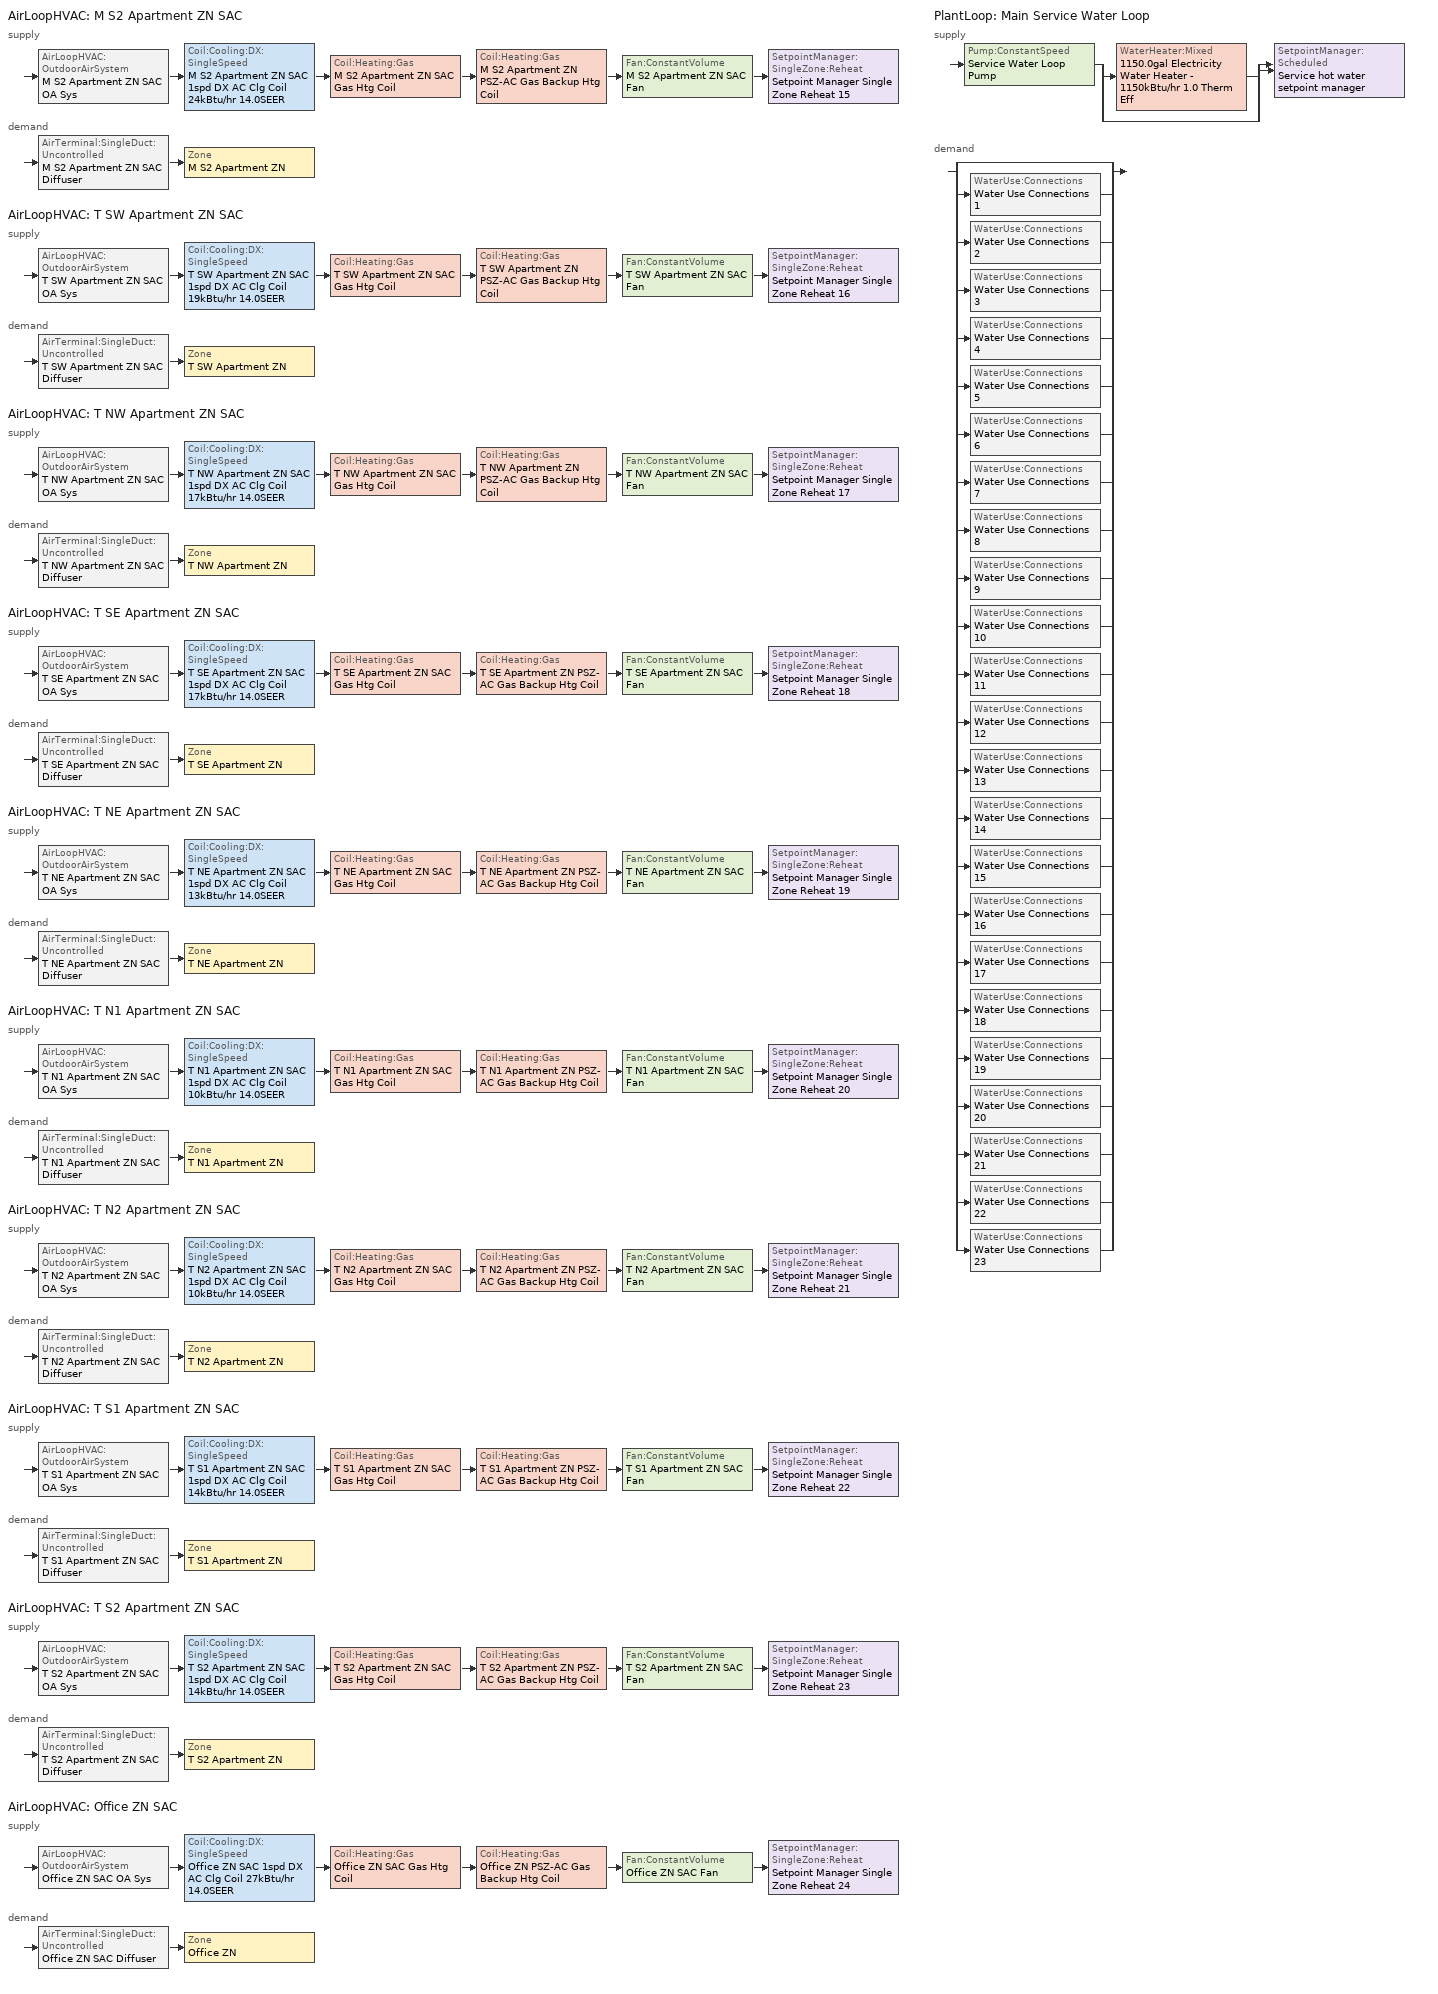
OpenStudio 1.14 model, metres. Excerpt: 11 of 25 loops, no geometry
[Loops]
AirLoopHVAC 'M S2 Apartment ZN SAC'
 supply: AirLoopHVAC:OutdoorAirSystem 'M S2 Apartment ZN SAC OA Sys' > Coil:Cooling:DX:SingleSpeed 'M S2 Apartment ZN SAC 1spd DX AC Clg Coil 24kBtu/hr 14.0SEER' > Coil:Heating:Gas 'M S2 Apartment ZN SAC Gas Htg Coil' > Coil:Heating:Gas 'M S2 Apartment ZN PSZ-AC Gas Backup Htg Coil' > Fan:ConstantVolume 'M S2 Apartment ZN SAC Fan' > SetpointManager:SingleZone:Reheat 'Setpoint Manager Single Zone Reheat 15'
 demand: AirTerminal:SingleDuct:Uncontrolled 'M S2 Apartment ZN SAC Diffuser' > Zone 'M S2 Apartment ZN'
AirLoopHVAC 'T SW Apartment ZN SAC'
 supply: AirLoopHVAC:OutdoorAirSystem 'T SW Apartment ZN SAC OA Sys' > Coil:Cooling:DX:SingleSpeed 'T SW Apartment ZN SAC 1spd DX AC Clg Coil 19kBtu/hr 14.0SEER' > Coil:Heating:Gas 'T SW Apartment ZN SAC Gas Htg Coil' > Coil:Heating:Gas 'T SW Apartment ZN PSZ-AC Gas Backup Htg Coil' > Fan:ConstantVolume 'T SW Apartment ZN SAC Fan' > SetpointManager:SingleZone:Reheat 'Setpoint Manager Single Zone Reheat 16'
 demand: AirTerminal:SingleDuct:Uncontrolled 'T SW Apartment ZN SAC Diffuser' > Zone 'T SW Apartment ZN'
AirLoopHVAC 'T NW Apartment ZN SAC'
 supply: AirLoopHVAC:OutdoorAirSystem 'T NW Apartment ZN SAC OA Sys' > Coil:Cooling:DX:SingleSpeed 'T NW Apartment ZN SAC 1spd DX AC Clg Coil 17kBtu/hr 14.0SEER' > Coil:Heating:Gas 'T NW Apartment ZN SAC Gas Htg Coil' > Coil:Heating:Gas 'T NW Apartment ZN PSZ-AC Gas Backup Htg Coil' > Fan:ConstantVolume 'T NW Apartment ZN SAC Fan' > SetpointManager:SingleZone:Reheat 'Setpoint Manager Single Zone Reheat 17'
 demand: AirTerminal:SingleDuct:Uncontrolled 'T NW Apartment ZN SAC Diffuser' > Zone 'T NW Apartment ZN'
AirLoopHVAC 'T SE Apartment ZN SAC'
 supply: AirLoopHVAC:OutdoorAirSystem 'T SE Apartment ZN SAC OA Sys' > Coil:Cooling:DX:SingleSpeed 'T SE Apartment ZN SAC 1spd DX AC Clg Coil 17kBtu/hr 14.0SEER' > Coil:Heating:Gas 'T SE Apartment ZN SAC Gas Htg Coil' > Coil:Heating:Gas 'T SE Apartment ZN PSZ-AC Gas Backup Htg Coil' > Fan:ConstantVolume 'T SE Apartment ZN SAC Fan' > SetpointManager:SingleZone:Reheat 'Setpoint Manager Single Zone Reheat 18'
 demand: AirTerminal:SingleDuct:Uncontrolled 'T SE Apartment ZN SAC Diffuser' > Zone 'T SE Apartment ZN'
AirLoopHVAC 'T NE Apartment ZN SAC'
 supply: AirLoopHVAC:OutdoorAirSystem 'T NE Apartment ZN SAC OA Sys' > Coil:Cooling:DX:SingleSpeed 'T NE Apartment ZN SAC 1spd DX AC Clg Coil 13kBtu/hr 14.0SEER' > Coil:Heating:Gas 'T NE Apartment ZN SAC Gas Htg Coil' > Coil:Heating:Gas 'T NE Apartment ZN PSZ-AC Gas Backup Htg Coil' > Fan:ConstantVolume 'T NE Apartment ZN SAC Fan' > SetpointManager:SingleZone:Reheat 'Setpoint Manager Single Zone Reheat 19'
 demand: AirTerminal:SingleDuct:Uncontrolled 'T NE Apartment ZN SAC Diffuser' > Zone 'T NE Apartment ZN'
AirLoopHVAC 'T N1 Apartment ZN SAC'
 supply: AirLoopHVAC:OutdoorAirSystem 'T N1 Apartment ZN SAC OA Sys' > Coil:Cooling:DX:SingleSpeed 'T N1 Apartment ZN SAC 1spd DX AC Clg Coil 10kBtu/hr 14.0SEER' > Coil:Heating:Gas 'T N1 Apartment ZN SAC Gas Htg Coil' > Coil:Heating:Gas 'T N1 Apartment ZN PSZ-AC Gas Backup Htg Coil' > Fan:ConstantVolume 'T N1 Apartment ZN SAC Fan' > SetpointManager:SingleZone:Reheat 'Setpoint Manager Single Zone Reheat 20'
 demand: AirTerminal:SingleDuct:Uncontrolled 'T N1 Apartment ZN SAC Diffuser' > Zone 'T N1 Apartment ZN'
AirLoopHVAC 'T N2 Apartment ZN SAC'
 supply: AirLoopHVAC:OutdoorAirSystem 'T N2 Apartment ZN SAC OA Sys' > Coil:Cooling:DX:SingleSpeed 'T N2 Apartment ZN SAC 1spd DX AC Clg Coil 10kBtu/hr 14.0SEER' > Coil:Heating:Gas 'T N2 Apartment ZN SAC Gas Htg Coil' > Coil:Heating:Gas 'T N2 Apartment ZN PSZ-AC Gas Backup Htg Coil' > Fan:ConstantVolume 'T N2 Apartment ZN SAC Fan' > SetpointManager:SingleZone:Reheat 'Setpoint Manager Single Zone Reheat 21'
 demand: AirTerminal:SingleDuct:Uncontrolled 'T N2 Apartment ZN SAC Diffuser' > Zone 'T N2 Apartment ZN'
AirLoopHVAC 'T S1 Apartment ZN SAC'
 supply: AirLoopHVAC:OutdoorAirSystem 'T S1 Apartment ZN SAC OA Sys' > Coil:Cooling:DX:SingleSpeed 'T S1 Apartment ZN SAC 1spd DX AC Clg Coil 14kBtu/hr 14.0SEER' > Coil:Heating:Gas 'T S1 Apartment ZN SAC Gas Htg Coil' > Coil:Heating:Gas 'T S1 Apartment ZN PSZ-AC Gas Backup Htg Coil' > Fan:ConstantVolume 'T S1 Apartment ZN SAC Fan' > SetpointManager:SingleZone:Reheat 'Setpoint Manager Single Zone Reheat 22'
 demand: AirTerminal:SingleDuct:Uncontrolled 'T S1 Apartment ZN SAC Diffuser' > Zone 'T S1 Apartment ZN'
AirLoopHVAC 'T S2 Apartment ZN SAC'
 supply: AirLoopHVAC:OutdoorAirSystem 'T S2 Apartment ZN SAC OA Sys' > Coil:Cooling:DX:SingleSpeed 'T S2 Apartment ZN SAC 1spd DX AC Clg Coil 14kBtu/hr 14.0SEER' > Coil:Heating:Gas 'T S2 Apartment ZN SAC Gas Htg Coil' > Coil:Heating:Gas 'T S2 Apartment ZN PSZ-AC Gas Backup Htg Coil' > Fan:ConstantVolume 'T S2 Apartment ZN SAC Fan' > SetpointManager:SingleZone:Reheat 'Setpoint Manager Single Zone Reheat 23'
 demand: AirTerminal:SingleDuct:Uncontrolled 'T S2 Apartment ZN SAC Diffuser' > Zone 'T S2 Apartment ZN'
AirLoopHVAC 'Office ZN SAC'
 supply: AirLoopHVAC:OutdoorAirSystem 'Office ZN SAC OA Sys' > Coil:Cooling:DX:SingleSpeed 'Office ZN SAC 1spd DX AC Clg Coil 27kBtu/hr 14.0SEER' > Coil:Heating:Gas 'Office ZN SAC Gas Htg Coil' > Coil:Heating:Gas 'Office ZN PSZ-AC Gas Backup Htg Coil' > Fan:ConstantVolume 'Office ZN SAC Fan' > SetpointManager:SingleZone:Reheat 'Setpoint Manager Single Zone Reheat 24'
 demand: AirTerminal:SingleDuct:Uncontrolled 'Office ZN SAC Diffuser' > Zone 'Office ZN'
PlantLoop 'Main Service Water Loop'
 supply: Pump:ConstantSpeed 'Service Water Loop Pump' > split
  | WaterHeater:Mixed '1150.0gal Electricity Water Heater - 1150kBtu/hr 1.0 Therm Eff'
  | bypass
  join > SetpointManager:Scheduled 'Service hot water setpoint manager'
 demand: split
  | bypass
  | WaterUse:Connections 'Water Use Connections 1'
  | WaterUse:Connections 'Water Use Connections 2'
  | WaterUse:Connections 'Water Use Connections 3'
  | WaterUse:Connections 'Water Use Connections 4'
  | WaterUse:Connections 'Water Use Connections 5'
  | WaterUse:Connections 'Water Use Connections 6'
  | WaterUse:Connections 'Water Use Connections 7'
  | WaterUse:Connections 'Water Use Connections 8'
  | WaterUse:Connections 'Water Use Connections 9'
  | WaterUse:Connections 'Water Use Connections 10'
  | WaterUse:Connections 'Water Use Connections 11'
  | WaterUse:Connections 'Water Use Connections 12'
  | WaterUse:Connections 'Water Use Connections 13'
  | WaterUse:Connections 'Water Use Connections 14'
  | WaterUse:Connections 'Water Use Connections 15'
  | WaterUse:Connections 'Water Use Connections 16'
  | WaterUse:Connections 'Water Use Connections 17'
  | WaterUse:Connections 'Water Use Connections 18'
  | WaterUse:Connections 'Water Use Connections 19'
  | WaterUse:Connections 'Water Use Connections 20'
  | WaterUse:Connections 'Water Use Connections 21'
  | WaterUse:Connections 'Water Use Connections 22'
  | WaterUse:Connections 'Water Use Connections 23'
[Sizing:Zone] Zone Cooling Design Supply Air Temperature Input Method=SupplyAirTemperature; Zone Cooling Design Supply Air Temperature {C}=14; Zone Cooling Design Supply Air Temperature Difference {deltaC}=11.11; Zone Heating Design Supply Air Temperature Input Method=SupplyAirTemperature; Zone Heating Design Supply Air Temperature {C}=50; Zone Heating Design Supply Air Temperature Difference {deltaC}=11.11; Zone Cooling Design Supply Air Humidity Ratio {kg-H2O/kg-air}=0.008; Zone Heating Design Supply Air Humidity Ratio {kg-H2O/kg-air}=0.008; Cooling Design Air Flow Method=DesignDay; Heating Design Air Flow Method=DesignDay; Account for Dedicated Outdoor Air System=No; Dedicated Outdoor Air System Control Strategy=NeutralSupplyAir; Dedicated Outdoor Air Low Setpoint Temperature for Design {C}=autosize; Dedicated Outdoor Air High Setpoint Temperature for Design {C}=autosize
T NW Apartment ZN; T N1 Apartment ZN; T S1 Apartment ZN; T SW Apartment ZN; M S2 Apartment ZN; Office ZN; T N2 Apartment ZN; T SE Apartment ZN; T S2 Apartment ZN; T NE Apartment ZN
[Zone equipment]
T NW Apartment ZN: T NW Apartment ZN SAC Diffuser
T N1 Apartment ZN: T N1 Apartment ZN SAC Diffuser
T S1 Apartment ZN: T S1 Apartment ZN SAC Diffuser
T SW Apartment ZN: T SW Apartment ZN SAC Diffuser
M S2 Apartment ZN: M S2 Apartment ZN SAC Diffuser
Office ZN: Office ZN SAC Diffuser
T N2 Apartment ZN: T N2 Apartment ZN SAC Diffuser
T SE Apartment ZN: T SE Apartment ZN SAC Diffuser
T S2 Apartment ZN: T S2 Apartment ZN SAC Diffuser
T NE Apartment ZN: T NE Apartment ZN SAC Diffuser
[AirLoopHVAC] Availability Schedule=Always On Discrete; Design Supply Air Flow Rate {m3/s}=AutoSize
M S2 Apartment ZN SAC; T SW Apartment ZN SAC; T NW Apartment ZN SAC; T SE Apartment ZN SAC; T NE Apartment ZN SAC; T N1 Apartment ZN SAC; T N2 Apartment ZN SAC; T S1 Apartment ZN SAC; T S2 Apartment ZN SAC; Office ZN SAC
[Sizing:System] Type of Load to Size On=Sensible; Design Outdoor Air Flow Rate {m3/s}=Autosize; Minimum System Air Flow Ratio=1; Preheat Design Temperature {C}=7; Preheat Design Humidity Ratio {kg-H2O/kg-Air}=0.008; Precool Design Temperature {C}=11; Precool Design Humidity Ratio {kg-H2O/kg-Air}=0.008; Central Cooling Design Supply Air Temperature {C}=12; Central Heating Design Supply Air Temperature {C}=50; Sizing Option=NonCoincident; 100% Outdoor Air in Cooling=No; 100% Outdoor Air in Heating=No; Central Cooling Design Supply Air Humidity Ratio {kg-H2O/kg-Air}=0.008; Central Heating Design Supply Air Humidity Ratio {kg-H2O/kg-Air}=0.008; Cooling Design Air Flow Method=DesignDay; Cooling Design Air Flow Rate {m3/s}=0; Heating Design Air Flow Method=DesignDay; Heating Design Air Flow Rate {m3/s}=0; System Outdoor Air Method=ZoneSum; Zone Maximum Outdoor Air Fraction=1; Cooling Supply Air Flow Rate Per Floor Area {m3/s-m2}=0.00996765; Cooling Fraction of Autosized Cooling Supply Air Flow Rate=1; Cooling Supply Air Flow Rate Per Unit Cooling Capacity {m3/s-W}=3.94755e-05; Heating Supply Air Flow Rate Per Floor Area {m3/s-m2}=0.00996765; Heating Fraction of Autosized Heating Supply Air Flow Rate=1; Heating Fraction of Autosized Cooling Supply Air Flow Rate=1; Heating Supply Air Flow Rate Per Unit Heating Capacity {m3/s-W}=3.15882e-05; Cooling Design Capacity Method=CoolingDesignCapacity; Cooling Design Capacity {W}=autosize; Cooling Design Capacity Per Floor Area {W/m2}=234.7; Fraction of Autosized Cooling Design Capacity=1; Heating Design Capacity Method=HeatingDesignCapacity; Heating Design Capacity {W}=autosize; Heating Design Capacity Per Floor Area {W/m2}=157; Fraction of Autosized Heating Design Capacity=1; Central Cooling Capacity Control Method=OnOff
M S2 Apartment ZN SAC; T SW Apartment ZN SAC; T NW Apartment ZN SAC; T SE Apartment ZN SAC; T NE Apartment ZN SAC; T N1 Apartment ZN SAC; T N2 Apartment ZN SAC; T S1 Apartment ZN SAC; T S2 Apartment ZN SAC; Office ZN SAC
[SetpointManager:SingleZone:Reheat] Minimum Supply Air Temperature {C}=13; Maximum Supply Air Temperature {C}=45
Name | Control Zone
Setpoint Manager Single Zone Reheat 15 | M S2 Apartment ZN
Setpoint Manager Single Zone Reheat 16 | T SW Apartment ZN
Setpoint Manager Single Zone Reheat 17 | T NW Apartment ZN
Setpoint Manager Single Zone Reheat 18 | T SE Apartment ZN
Setpoint Manager Single Zone Reheat 19 | T NE Apartment ZN
Setpoint Manager Single Zone Reheat 20 | T N1 Apartment ZN
Setpoint Manager Single Zone Reheat 21 | T N2 Apartment ZN
Setpoint Manager Single Zone Reheat 22 | T S1 Apartment ZN
Setpoint Manager Single Zone Reheat 23 | T S2 Apartment ZN
Setpoint Manager Single Zone Reheat 24 | Office ZN
[Fan:ConstantVolume] Availability Schedule=Always On Discrete; Fan Efficiency=0.55575; Pressure Rise {Pa}=622.722; Maximum Flow Rate {m3/s}=AutoSize; Motor Efficiency=0.855
M S2 Apartment ZN SAC Fan; T SW Apartment ZN SAC Fan; T NW Apartment ZN SAC Fan; T SE Apartment ZN SAC Fan; T NE Apartment ZN SAC Fan; T N1 Apartment ZN SAC Fan; T N2 Apartment ZN SAC Fan; T S1 Apartment ZN SAC Fan; T S2 Apartment ZN SAC Fan; Office ZN SAC Fan
[Coil:Heating:Gas] Availability Schedule=Always On Discrete; Gas Burner Efficiency=0.8; Nominal Capacity {W}=AutoSize; Parasitic Electric Load {W}=0; Parasitic Gas Load {W}=0
Name | Part Load Fraction Correlation Curve
M S2 Apartment ZN SAC Gas Htg Coil | Curve Cubic 15
M S2 Apartment ZN PSZ-AC Gas Backup Htg Coil; T SW Apartment ZN PSZ-AC Gas Backup Htg Coil; T NW Apartment ZN PSZ-AC Gas Backup Htg Coil; T SE Apartment ZN PSZ-AC Gas Backup Htg Coil; T NE Apartment ZN PSZ-AC Gas Backup Htg Coil; T N1 Apartment ZN PSZ-AC Gas Backup Htg Coil; T N2 Apartment ZN PSZ-AC Gas Backup Htg Coil; T S1 Apartment ZN PSZ-AC Gas Backup Htg Coil; T S2 Apartment ZN PSZ-AC Gas Backup Htg Coil; Office ZN PSZ-AC Gas Backup Htg Coil
T SW Apartment ZN SAC Gas Htg Coil | Curve Cubic 16
T NW Apartment ZN SAC Gas Htg Coil | Curve Cubic 17
T SE Apartment ZN SAC Gas Htg Coil | Curve Cubic 18
T NE Apartment ZN SAC Gas Htg Coil | Curve Cubic 19
T N1 Apartment ZN SAC Gas Htg Coil | Curve Cubic 20
T N2 Apartment ZN SAC Gas Htg Coil | Curve Cubic 21
T S1 Apartment ZN SAC Gas Htg Coil | Curve Cubic 22
T S2 Apartment ZN SAC Gas Htg Coil | Curve Cubic 23
Office ZN SAC Gas Htg Coil | Curve Cubic 24
[Coil:Cooling:DX:SingleSpeed] Availability Schedule=Always On Discrete; Rated Total Cooling Capacity {W}=autosize; Rated Sensible Heat Ratio=autosize; Rated COP {W/W}=4.11713; Rated Air Flow Rate {m3/s}=autosize; Rated Evaporator Fan Power Per Volume Flow Rate {W/(m3/s)}=773.3; Condenser Type=AirCooled; Evaporative Condenser Effectiveness=0; Evaporative Condenser Air Flow Rate {m3/s}=Autosize; Evaporative Condenser Pump Rated Power Consumption {W}=Autosize; Crankcase Heater Capacity {W}=0; Maximum Outdoor Dry-Bulb Temperature for Crankcase Heater Operation {C}=0; Basin Heater Capacity {W/K}=0; Basin Heater Setpoint Temperature {C}=10
Name | Total Cooling Capacity Function of Temperature Curve | Total Cooling Capacity Function of Flow Fraction Curve | Energy Input Ratio Function of Temperature Curve | Energy Input Ratio Function of Flow Fraction Curve | Part Load Fraction Correlation Curve
M S2 Apartment ZN SAC 1spd DX AC Clg Coil 24kBtu/hr 14.0SEER | PSZ-AC_Unitary_PackagecoolCapFT 12 | PSZ-AC_Unitary_PackagecoolFFF 12 | PSZ-AC DX Unitary Package EIRFT 12 | PSZ-AC_Unitary_PackagecoolEIRFFF 12 | PSZ-AC_Unitary_PackagecoolPLR 12
T SW Apartment ZN SAC 1spd DX AC Clg Coil 19kBtu/hr 14.0SEER | PSZ-AC_Unitary_PackagecoolCapFT 23 | PSZ-AC_Unitary_PackagecoolFFF 23 | PSZ-AC DX Unitary Package EIRFT 23 | PSZ-AC_Unitary_PackagecoolEIRFFF 23 | PSZ-AC_Unitary_PackagecoolPLR 23
T NW Apartment ZN SAC 1spd DX AC Clg Coil 17kBtu/hr 14.0SEER | PSZ-AC_Unitary_PackagecoolCapFT 19 | PSZ-AC_Unitary_PackagecoolFFF 19 | PSZ-AC DX Unitary Package EIRFT 19 | PSZ-AC_Unitary_PackagecoolEIRFFF 19 | PSZ-AC_Unitary_PackagecoolPLR 19
T SE Apartment ZN SAC 1spd DX AC Clg Coil 17kBtu/hr 14.0SEER | PSZ-AC_Unitary_PackagecoolCapFT 22 | PSZ-AC_Unitary_PackagecoolFFF 22 | PSZ-AC DX Unitary Package EIRFT 22 | PSZ-AC_Unitary_PackagecoolEIRFFF 22 | PSZ-AC_Unitary_PackagecoolPLR 22
T NE Apartment ZN SAC 1spd DX AC Clg Coil 13kBtu/hr 14.0SEER | PSZ-AC_Unitary_PackagecoolCapFT 18 | PSZ-AC_Unitary_PackagecoolFFF 18 | PSZ-AC DX Unitary Package EIRFT 18 | PSZ-AC_Unitary_PackagecoolEIRFFF 18 | PSZ-AC_Unitary_PackagecoolPLR 18
T N1 Apartment ZN SAC 1spd DX AC Clg Coil 10kBtu/hr 14.0SEER | PSZ-AC_Unitary_PackagecoolCapFT 16 | PSZ-AC_Unitary_PackagecoolFFF 16 | PSZ-AC DX Unitary Package EIRFT 16 | PSZ-AC_Unitary_PackagecoolEIRFFF 16 | PSZ-AC_Unitary_PackagecoolPLR 16
T N2 Apartment ZN SAC 1spd DX AC Clg Coil 10kBtu/hr 14.0SEER | PSZ-AC_Unitary_PackagecoolCapFT 17 | PSZ-AC_Unitary_PackagecoolFFF 17 | PSZ-AC DX Unitary Package EIRFT 17 | PSZ-AC_Unitary_PackagecoolEIRFFF 17 | PSZ-AC_Unitary_PackagecoolPLR 17
T S1 Apartment ZN SAC 1spd DX AC Clg Coil 14kBtu/hr 14.0SEER | PSZ-AC_Unitary_PackagecoolCapFT 20 | PSZ-AC_Unitary_PackagecoolFFF 20 | PSZ-AC DX Unitary Package EIRFT 20 | PSZ-AC_Unitary_PackagecoolEIRFFF 20 | PSZ-AC_Unitary_PackagecoolPLR 20
T S2 Apartment ZN SAC 1spd DX AC Clg Coil 14kBtu/hr 14.0SEER | PSZ-AC_Unitary_PackagecoolCapFT 21 | PSZ-AC_Unitary_PackagecoolFFF 21 | PSZ-AC DX Unitary Package EIRFT 21 | PSZ-AC_Unitary_PackagecoolEIRFFF 21 | PSZ-AC_Unitary_PackagecoolPLR 21
Office ZN SAC 1spd DX AC Clg Coil 27kBtu/hr 14.0SEER | PSZ-AC_Unitary_PackagecoolCapFT 15 | PSZ-AC_Unitary_PackagecoolFFF 15 | PSZ-AC DX Unitary Package EIRFT 15 | PSZ-AC_Unitary_PackagecoolEIRFFF 15 | PSZ-AC_Unitary_PackagecoolPLR 15
[Controller:OutdoorAir] Minimum Outdoor Air Flow Rate {m3/s}=Autosize; Maximum Outdoor Air Flow Rate {m3/s}=Autosize; Economizer Control Type=NoEconomizer; Economizer Control Action Type=ModulateFlow; Economizer Maximum Limit Dry-Bulb Temperature {C}=28; Economizer Maximum Limit Enthalpy {J/kg}=64000; Economizer Minimum Limit Dry-Bulb Temperature {C}=-100; Lockout Type=NoLockout; Minimum Limit Type=FixedMinimum; Minimum Outdoor Air Schedule=ApartmentMidRise COMPACT HVAC-ALWAYS 1; High Humidity Control=No
Name | Maximum Fraction of Outdoor Air Schedule | Controller Mechanical Ventilation | Heat Recovery Bypass Control Type
M S2 Apartment ZN SAC OA Sys Controller | MS2ApartmentZNSACmaxOASch | Controller Mechanical Ventilation 15 | BypassWhenOAFlowGreaterThanMinimum
T SW Apartment ZN SAC OA Sys Controller | TSWApartmentZNSACmaxOASch | Controller Mechanical Ventilation 16 | BypassWhenWithinEconomizerLimits
T NW Apartment ZN SAC OA Sys Controller | TNWApartmentZNSACmaxOASch | Controller Mechanical Ventilation 17 | BypassWhenWithinEconomizerLimits
T SE Apartment ZN SAC OA Sys Controller | TSEApartmentZNSACmaxOASch | Controller Mechanical Ventilation 18 | BypassWhenWithinEconomizerLimits
T NE Apartment ZN SAC OA Sys Controller | TNEApartmentZNSACmaxOASch | Controller Mechanical Ventilation 19 | BypassWhenOAFlowGreaterThanMinimum
T N1 Apartment ZN SAC OA Sys Controller | TN1ApartmentZNSACmaxOASch | Controller Mechanical Ventilation 20 | BypassWhenOAFlowGreaterThanMinimum
T N2 Apartment ZN SAC OA Sys Controller | TN2ApartmentZNSACmaxOASch | Controller Mechanical Ventilation 21 | BypassWhenOAFlowGreaterThanMinimum
T S1 Apartment ZN SAC OA Sys Controller | TS1ApartmentZNSACmaxOASch | Controller Mechanical Ventilation 22 | BypassWhenOAFlowGreaterThanMinimum
T S2 Apartment ZN SAC OA Sys Controller | TS2ApartmentZNSACmaxOASch | Controller Mechanical Ventilation 23 | BypassWhenOAFlowGreaterThanMinimum
Office ZN SAC OA Sys Controller | OfficeZNSACmaxOASch | Controller Mechanical Ventilation 24 | BypassWhenWithinEconomizerLimits
[Controller:MechanicalVentilation] Availability Schedule=Always On Discrete; System Outdoor Air Method=ZoneSum
Controller Mechanical Ventilation 15; Controller Mechanical Ventilation 16; Controller Mechanical Ventilation 17; Controller Mechanical Ventilation 18; Controller Mechanical Ventilation 19; Controller Mechanical Ventilation 20; Controller Mechanical Ventilation 21; Controller Mechanical Ventilation 22; Controller Mechanical Ventilation 23; Controller Mechanical Ventilation 24
[AirLoopHVAC:OutdoorAirSystem]
Name | Controller
M S2 Apartment ZN SAC OA Sys | M S2 Apartment ZN SAC OA Sys Controller
T SW Apartment ZN SAC OA Sys | T SW Apartment ZN SAC OA Sys Controller
T NW Apartment ZN SAC OA Sys | T NW Apartment ZN SAC OA Sys Controller
T SE Apartment ZN SAC OA Sys | T SE Apartment ZN SAC OA Sys Controller
T NE Apartment ZN SAC OA Sys | T NE Apartment ZN SAC OA Sys Controller
T N1 Apartment ZN SAC OA Sys | T N1 Apartment ZN SAC OA Sys Controller
T N2 Apartment ZN SAC OA Sys | T N2 Apartment ZN SAC OA Sys Controller
T S1 Apartment ZN SAC OA Sys | T S1 Apartment ZN SAC OA Sys Controller
T S2 Apartment ZN SAC OA Sys | T S2 Apartment ZN SAC OA Sys Controller
Office ZN SAC OA Sys | Office ZN SAC OA Sys Controller
[AirTerminal:SingleDuct:Uncontrolled] Availability Schedule=Always On Discrete; Maximum Air Flow Rate {m3/s}=AutoSize
M S2 Apartment ZN SAC Diffuser; T SW Apartment ZN SAC Diffuser; T NW Apartment ZN SAC Diffuser; T SE Apartment ZN SAC Diffuser; T NE Apartment ZN SAC Diffuser; T N1 Apartment ZN SAC Diffuser; T N2 Apartment ZN SAC Diffuser; T S1 Apartment ZN SAC Diffuser; T S2 Apartment ZN SAC Diffuser; Office ZN SAC Diffuser
[PlantLoop]
Main Service Water Loop: Maximum Loop Temperature {C}=60; Minimum Loop Temperature {C}=10; Plant Loop Volume {m3}=Autocalculate; Load Distribution Scheme=Optimal
[Sizing:Plant]
Main Service Water Loop: Loop Type=Heating; Design Loop Exit Temperature {C}=60; Loop Design Temperature Difference {deltaC}=5; Sizing Option=NonCoincident; Zone Timesteps in Averaging Window=1; Coincident Sizing Factor Mode=None
[SetpointManager:Scheduled]
Service hot water setpoint manager: Control Variable=Temperature; Schedule=Service Water Loop Temp - 140F
[Pump:ConstantSpeed]
Service Water Loop Pump: Rated Flow Rate {m3/s}=autosize; Rated Pump Head {Pa}=0.01; Rated Power Consumption {W}=autosize; Motor Efficiency=0.7; Fraction of Motor Inefficiencies to Fluid Stream=0; Pump Control Type=Intermittent
[WaterHeater:Mixed]
1150.0gal Electricity Water Heater - 1150kBtu/hr 1.0 Therm Eff: Tank Volume {m3}=4.35322; Setpoint Temperature Schedule=Service Water Loop Temp - 140F; Deadband Temperature Difference {deltaC}=2; Maximum Temperature Limit {C}=82.2222; Heater Control Type=Cycle; Heater Maximum Capacity {W}=337032; Heater Fuel Type=Electricity; Heater Thermal Efficiency=1; Off Cycle Parasitic Fuel Consumption Rate {W}=25.717; Off Cycle Parasitic Fuel Type=Electricity; Off Cycle Parasitic Heat Fraction to Tank=0; On Cycle Parasitic Fuel Consumption Rate {W}=25.717; On Cycle Parasitic Fuel Type=Electricity; On Cycle Parasitic Heat Fraction to Tank=0; Ambient Temperature Indicator=Schedule; Ambient Temperature Schedule=Water Heater Ambient Temp Schedule - 70F; Off Cycle Loss Coefficient to Ambient Temperature {W/K}=2.01256; On Cycle Loss Coefficient to Ambient Temperature {W/K}=2.01256; Use Side Effectiveness=1; Source Side Effectiveness=1; Use Side Design Flow Rate {m3/s}=autosize; Source Side Design Flow Rate {m3/s}=autosize; Indirect Water Heating Recovery Time {hr}=1.5
[WaterUse:Connections]
Name | Water Use Equipment Name 1
Water Use Connections 1 | G sw apartment Service Water Use 0.06gal/min
Water Use Connections 2 | G nw apartment Service Water Use 0.06gal/min
Water Use Connections 3 | G ne apartment Service Water Use 0.06gal/min
Water Use Connections 4 | G n1 apartment Service Water Use 0.06gal/min
Water Use Connections 5 | G n2 apartment Service Water Use 0.06gal/min
Water Use Connections 6 | G s1 apartment Service Water Use 0.06gal/min
Water Use Connections 7 | G s2 apartment Service Water Use 0.06gal/min
Water Use Connections 8 | M sw apartment Service Water Use 0.12gal/min
Water Use Connections 9 | M nw apartment Service Water Use 0.12gal/min
Water Use Connections 10 | M se apartment Service Water Use 0.12gal/min
Water Use Connections 11 | M ne apartment Service Water Use 0.12gal/min
Water Use Connections 12 | M n1 apartment Service Water Use 0.12gal/min
Water Use Connections 13 | M n2 apartment Service Water Use 0.12gal/min
Water Use Connections 14 | M s1 apartment Service Water Use 0.12gal/min
Water Use Connections 15 | M s2 apartment Service Water Use 0.12gal/min
Water Use Connections 16 | T sw apartment Service Water Use 0.06gal/min
Water Use Connections 17 | T nw apartment Service Water Use 0.06gal/min
Water Use Connections 18 | T se apartment Service Water Use 0.06gal/min
Water Use Connections 19 | T ne apartment Service Water Use 0.06gal/min
Water Use Connections 20 | T n1 apartment Service Water Use 0.06gal/min
Water Use Connections 21 | T n2 apartment Service Water Use 0.06gal/min
Water Use Connections 22 | T s1 apartment Service Water Use 0.06gal/min
Water Use Connections 23 | T s2 apartment Service Water Use 0.06gal/min
[WaterUse:Equipment:Definition]
Name | Peak Flow Rate {m3/s} | Target Temperature Schedule | Sensible Fraction Schedule | Latent Fraction Schedule
G sw apartment Service Water Use Def 0.06gal/min | 3.65887e-06 | Schedule Ruleset 5 | Schedule Ruleset 3 | Schedule Ruleset 4
G nw apartment Service Water Use Def 0.06gal/min | 3.65887e-06 | Schedule Ruleset 8 | Schedule Ruleset 6 | Schedule Ruleset 7
G ne apartment Service Water Use Def 0.06gal/min | 3.65887e-06 | Schedule Ruleset 11 | Schedule Ruleset 9 | Schedule Ruleset 10
G n1 apartment Service Water Use Def 0.06gal/min | 3.65887e-06 | Schedule Ruleset 14 | Schedule Ruleset 12 | Schedule Ruleset 13
G n2 apartment Service Water Use Def 0.06gal/min | 3.65887e-06 | Schedule Ruleset 17 | Schedule Ruleset 15 | Schedule Ruleset 16
G s1 apartment Service Water Use Def 0.06gal/min | 3.65887e-06 | Schedule Ruleset 20 | Schedule Ruleset 18 | Schedule Ruleset 19
G s2 apartment Service Water Use Def 0.06gal/min | 3.65887e-06 | Schedule Ruleset 23 | Schedule Ruleset 21 | Schedule Ruleset 22
M sw apartment Service Water Use Def 0.12gal/min | 7.31775e-06 | Schedule Ruleset 26 | Schedule Ruleset 24 | Schedule Ruleset 25
M nw apartment Service Water Use Def 0.12gal/min | 7.31775e-06 | Schedule Ruleset 29 | Schedule Ruleset 27 | Schedule Ruleset 28
M se apartment Service Water Use Def 0.12gal/min | 7.31775e-06 | Schedule Ruleset 32 | Schedule Ruleset 30 | Schedule Ruleset 31
M ne apartment Service Water Use Def 0.12gal/min | 7.31775e-06 | Schedule Ruleset 35 | Schedule Ruleset 33 | Schedule Ruleset 34
M n1 apartment Service Water Use Def 0.12gal/min | 7.31775e-06 | Schedule Ruleset 38 | Schedule Ruleset 36 | Schedule Ruleset 37
M n2 apartment Service Water Use Def 0.12gal/min | 7.31775e-06 | Schedule Ruleset 41 | Schedule Ruleset 39 | Schedule Ruleset 40
M s1 apartment Service Water Use Def 0.12gal/min | 7.31775e-06 | Schedule Ruleset 44 | Schedule Ruleset 42 | Schedule Ruleset 43
M s2 apartment Service Water Use Def 0.12gal/min | 7.31775e-06 | Schedule Ruleset 47 | Schedule Ruleset 45 | Schedule Ruleset 46
T sw apartment Service Water Use Def 0.06gal/min | 3.65887e-06 | Schedule Ruleset 50 | Schedule Ruleset 48 | Schedule Ruleset 49
T nw apartment Service Water Use Def 0.06gal/min | 3.65887e-06 | Schedule Ruleset 53 | Schedule Ruleset 51 | Schedule Ruleset 52
T se apartment Service Water Use Def 0.06gal/min | 3.65887e-06 | Schedule Ruleset 56 | Schedule Ruleset 54 | Schedule Ruleset 55
T ne apartment Service Water Use Def 0.06gal/min | 3.65887e-06 | Schedule Ruleset 59 | Schedule Ruleset 57 | Schedule Ruleset 58
T n1 apartment Service Water Use Def 0.06gal/min | 3.65887e-06 | Schedule Ruleset 62 | Schedule Ruleset 60 | Schedule Ruleset 61
T n2 apartment Service Water Use Def 0.06gal/min | 3.65887e-06 | Schedule Ruleset 65 | Schedule Ruleset 63 | Schedule Ruleset 64
T s1 apartment Service Water Use Def 0.06gal/min | 3.65887e-06 | Schedule Ruleset 68 | Schedule Ruleset 66 | Schedule Ruleset 67
T s2 apartment Service Water Use Def 0.06gal/min | 3.65887e-06 | Schedule Ruleset 71 | Schedule Ruleset 69 | Schedule Ruleset 70
[WaterUse:Equipment] Flow Rate Fraction Schedule=ApartmentMidRise APT_DHW_SCH
Name | Water Use Equipment Definition
G sw apartment Service Water Use 0.06gal/min | G sw apartment Service Water Use Def 0.06gal/min
G nw apartment Service Water Use 0.06gal/min | G nw apartment Service Water Use Def 0.06gal/min
G ne apartment Service Water Use 0.06gal/min | G ne apartment Service Water Use Def 0.06gal/min
G n1 apartment Service Water Use 0.06gal/min | G n1 apartment Service Water Use Def 0.06gal/min
G n2 apartment Service Water Use 0.06gal/min | G n2 apartment Service Water Use Def 0.06gal/min
G s1 apartment Service Water Use 0.06gal/min | G s1 apartment Service Water Use Def 0.06gal/min
G s2 apartment Service Water Use 0.06gal/min | G s2 apartment Service Water Use Def 0.06gal/min
M sw apartment Service Water Use 0.12gal/min | M sw apartment Service Water Use Def 0.12gal/min
M nw apartment Service Water Use 0.12gal/min | M nw apartment Service Water Use Def 0.12gal/min
M se apartment Service Water Use 0.12gal/min | M se apartment Service Water Use Def 0.12gal/min
M ne apartment Service Water Use 0.12gal/min | M ne apartment Service Water Use Def 0.12gal/min
M n1 apartment Service Water Use 0.12gal/min | M n1 apartment Service Water Use Def 0.12gal/min
M n2 apartment Service Water Use 0.12gal/min | M n2 apartment Service Water Use Def 0.12gal/min
M s1 apartment Service Water Use 0.12gal/min | M s1 apartment Service Water Use Def 0.12gal/min
M s2 apartment Service Water Use 0.12gal/min | M s2 apartment Service Water Use Def 0.12gal/min
T sw apartment Service Water Use 0.06gal/min | T sw apartment Service Water Use Def 0.06gal/min
T nw apartment Service Water Use 0.06gal/min | T nw apartment Service Water Use Def 0.06gal/min
T se apartment Service Water Use 0.06gal/min | T se apartment Service Water Use Def 0.06gal/min
T ne apartment Service Water Use 0.06gal/min | T ne apartment Service Water Use Def 0.06gal/min
T n1 apartment Service Water Use 0.06gal/min | T n1 apartment Service Water Use Def 0.06gal/min
T n2 apartment Service Water Use 0.06gal/min | T n2 apartment Service Water Use Def 0.06gal/min
T s1 apartment Service Water Use 0.06gal/min | T s1 apartment Service Water Use Def 0.06gal/min
T s2 apartment Service Water Use 0.06gal/min | T s2 apartment Service Water Use Def 0.06gal/min
[EnergyManagementSystem:Sensor] Output Variable or Output Meter=System Node Setpoint Temperature
Name | Output Variable or Output Meter Index Key
MS2ApartmentZNSACDATRqd | Node 197
OfficeZNSACDATRqd | Node 305
TN1ApartmentZNSACDATRqd | Node 257
TN2ApartmentZNSACDATRqd | Node 269
TNEApartmentZNSACDATRqd | Node 245
TNWApartmentZNSACDATRqd | Node 221
TS1ApartmentZNSACDATRqd | Node 281
TS2ApartmentZNSACDATRqd | Node 293
TSEApartmentZNSACDATRqd | Node 233
TSWApartmentZNSACDATRqd | Node 209
[EnergyManagementSystem:InternalVariable] Internal Data Type=Outdoor Air Controller Minimum Mass Flow Rate
Name | Internal Data Index Key
MS2ApartmentZNSACOADesignMass | M S2 Apartment ZN SAC OA Sys Controller
OfficeZNSACOADesignMass | Office ZN SAC OA Sys Controller
TN1ApartmentZNSACOADesignMass | T N1 Apartment ZN SAC OA Sys Controller
TN2ApartmentZNSACOADesignMass | T N2 Apartment ZN SAC OA Sys Controller
TNEApartmentZNSACOADesignMass | T NE Apartment ZN SAC OA Sys Controller
TNWApartmentZNSACOADesignMass | T NW Apartment ZN SAC OA Sys Controller
TS1ApartmentZNSACOADesignMass | T S1 Apartment ZN SAC OA Sys Controller
TS2ApartmentZNSACOADesignMass | T S2 Apartment ZN SAC OA Sys Controller
TSEApartmentZNSACOADesignMass | T SE Apartment ZN SAC OA Sys Controller
TSWApartmentZNSACOADesignMass | T SW Apartment ZN SAC OA Sys Controller
[EnergyManagementSystem:Program]
GNEApartmentZNSACEconomizerCTRLProg: SET GNEApartmentZNSACTimestepEconEff = 0.7; SET MaxE = 0.7; SET GNEApartmentZNSACDATRqd = (GNEApartmentZNSACDATRqd*1.8)+32; SET OATF = (OATF_2*1.8)+32; SET OAwbF = (OAWBC_2*1.8)+32; IF GNEApartmentZNSACOAFlowMass > (GNEApartmentZNSACOADesignMass*GNEApartmentZNSACOASch); SET EconoActive = 1; ELSE; SET EconoActive = 0; ENDIF; SET dTNeeded = 75-GNEApartmentZNSACDATRqd; SET CoolDesdT = ((98*0.15)+(75*(1-0.15)))-55; SET CoolLoad = dTNeeded/ CoolDesdT; IF CoolLoad > 1; SET CoolLoad = 1; ELSEIF CoolLoad < 0; SET CoolLoad = 0; ENDIF; IF EconoActive == 1; SET Stage = GNEApartmentZNSACNumberofStages; IF Stage == 2; IF CoolLoad < 0.6; SET GNEApartmentZNSACTimestepEconEff = MaxE; ELSE; SET ECOEff = 0-2.18919863612305; SET ECOEff = ECOEff+(0-0.674461284910428*CoolLoad); SET ECOEff = ECOEff+(0.000459106275872404*(OATF^2)); SET ECOEff = ECOEff+(0-0.00000484778537945252*(OATF^3)); SET ECOEff = ECOEff+(0.182915713033586*OAwbF); SET ECOEff = ECOEff+(0-0.00382838660261133*(OAwbF^2)); SET ECOEff = ECOEff+(0.0000255567460240583*(OAwbF^3)); SET GNEApartmentZNSACTimestepEconEff = ECOEff; ENDIF; ELSE; SET ECOEff = 2.36337942464462; SET ECOEff = ECOEff+(0-0.409939515512619*CoolLoad); SET ECOEff = ECOEff+(0-0.0565205596792225*OAwbF); SET ECOEff = ECOEff+(0-0.0000632612294169389*(OATF^2)); SET GNEApartmentZNSACTimestepEconEff = ECOEff+(0.000571724868775081*(OAwbF^2)); ENDIF; IF GNEApartmentZNSACTimestepEconEff > MaxE; SET GNEApartmentZNSACTimestepEconEff = MaxE; ELSEIF GNEApartmentZNSACTimestepEconEff < (GNEApartmentZNSACOADesignMass*GNEApartmentZNSACOASch); SET GNEApartmentZNSACTimestepEconEff = (GNEApartmentZNSACOADesignMass*GNEApartmentZNSACOASch); ENDIF; ENDIF
GNWApartmentZNSACSetNumberofStages: SET GNWApartmentZNSACNumberofStages = 1
GNWApartmentZNSACEconomizerCTRLProg: SET GNWApartmentZNSACTimestepEconEff = 0.7; SET MaxE = 0.7; SET GNWApartmentZNSACDATRqd = (GNWApartmentZNSACDATRqd*1.8)+32; SET OATF = (OATF_3*1.8)+32; SET OAwbF = (OAWBC_3*1.8)+32; IF GNWApartmentZNSACOAFlowMass > (GNWApartmentZNSACOADesignMass*GNWApartmentZNSACOASch); SET EconoActive = 1; ELSE; SET EconoActive = 0; ENDIF; SET dTNeeded = 75-GNWApartmentZNSACDATRqd; SET CoolDesdT = ((98*0.15)+(75*(1-0.15)))-55; SET CoolLoad = dTNeeded/ CoolDesdT; IF CoolLoad > 1; SET CoolLoad = 1; ELSEIF CoolLoad < 0; SET CoolLoad = 0; ENDIF; IF EconoActive == 1; SET Stage = GNWApartmentZNSACNumberofStages; IF Stage == 2; IF CoolLoad < 0.6; SET GNWApartmentZNSACTimestepEconEff = MaxE; ELSE; SET ECOEff = 0-2.18919863612305; SET ECOEff = ECOEff+(0-0.674461284910428*CoolLoad); SET ECOEff = ECOEff+(0.000459106275872404*(OATF^2)); SET ECOEff = ECOEff+(0-0.00000484778537945252*(OATF^3)); SET ECOEff = ECOEff+(0.182915713033586*OAwbF); SET ECOEff = ECOEff+(0-0.00382838660261133*(OAwbF^2)); SET ECOEff = ECOEff+(0.0000255567460240583*(OAwbF^3)); SET GNWApartmentZNSACTimestepEconEff = ECOEff; ENDIF; ELSE; SET ECOEff = 2.36337942464462; SET ECOEff = ECOEff+(0-0.409939515512619*CoolLoad); SET ECOEff = ECOEff+(0-0.0565205596792225*OAwbF); SET ECOEff = ECOEff+(0-0.0000632612294169389*(OATF^2)); SET GNWApartmentZNSACTimestepEconEff = ECOEff+(0.000571724868775081*(OAwbF^2)); ENDIF; IF GNWApartmentZNSACTimestepEconEff > MaxE; SET GNWApartmentZNSACTimestepEconEff = MaxE; ELSEIF GNWApartmentZNSACTimestepEconEff < (GNWApartmentZNSACOADesignMass*GNWApartmentZNSACOASch); SET GNWApartmentZNSACTimestepEconEff = (GNWApartmentZNSACOADesignMass*GNWApartmentZNSACOASch); ENDIF; ENDIF
GS1ApartmentZNSACSetNumberofStages: SET GS1ApartmentZNSACNumberofStages = 1
[Schedule:Ruleset]
ApartmentMidRise COMPACT HVAC-ALWAYS 1: Default Day Schedule=ApartmentMidRise COMPACT HVAC-ALWAYS 1 Default; Summer Design Day Schedule=ApartmentMidRise COMPACT HVAC-ALWAYS 1 Summer Design Day; Winter Design Day Schedule=ApartmentMidRise COMPACT HVAC-ALWAYS 1 Winter Design Day
Service Water Loop Temp - 140F: Default Day Schedule=Service Water Loop Temp - 140F Default
Water Heater Ambient Temp Schedule - 70F: Default Day Schedule=Water Heater Ambient Temp Schedule - 70F Default
Schedule Ruleset 3: Default Day Schedule=Schedule Day 47
Schedule Ruleset 4: Default Day Schedule=Schedule Day 48
Schedule Ruleset 5: Default Day Schedule=Schedule Day 49
ApartmentMidRise APT_DHW_SCH: Default Day Schedule=ApartmentMidRise APT_DHW_SCH Default; Summer Design Day Schedule=ApartmentMidRise APT_DHW_SCH Summer Design Day; Winter Design Day Schedule=ApartmentMidRise APT_DHW_SCH Winter Design Day
Schedule Ruleset 6: Default Day Schedule=Schedule Day 52
Schedule Ruleset 7: Default Day Schedule=Schedule Day 53
Schedule Ruleset 8: Default Day Schedule=Schedule Day 54
Schedule Ruleset 9: Default Day Schedule=Schedule Day 55
Schedule Ruleset 10: Default Day Schedule=Schedule Day 56
Schedule Ruleset 11: Default Day Schedule=Schedule Day 57
Schedule Ruleset 12: Default Day Schedule=Schedule Day 58
Schedule Ruleset 13: Default Day Schedule=Schedule Day 59
Schedule Ruleset 14: Default Day Schedule=Schedule Day 60
Schedule Ruleset 15: Default Day Schedule=Schedule Day 61
Schedule Ruleset 16: Default Day Schedule=Schedule Day 62
Schedule Ruleset 17: Default Day Schedule=Schedule Day 63
Schedule Ruleset 18: Default Day Schedule=Schedule Day 64
Schedule Ruleset 19: Default Day Schedule=Schedule Day 65
Schedule Ruleset 20: Default Day Schedule=Schedule Day 66
Schedule Ruleset 21: Default Day Schedule=Schedule Day 67
Schedule Ruleset 22: Default Day Schedule=Schedule Day 68
Schedule Ruleset 23: Default Day Schedule=Schedule Day 69
Schedule Ruleset 24: Default Day Schedule=Schedule Day 70
Schedule Ruleset 25: Default Day Schedule=Schedule Day 71
Schedule Ruleset 26: Default Day Schedule=Schedule Day 72
Schedule Ruleset 27: Default Day Schedule=Schedule Day 73
Schedule Ruleset 28: Default Day Schedule=Schedule Day 74
Schedule Ruleset 29: Default Day Schedule=Schedule Day 75
Schedule Ruleset 30: Default Day Schedule=Schedule Day 76
Schedule Ruleset 31: Default Day Schedule=Schedule Day 77
Schedule Ruleset 32: Default Day Schedule=Schedule Day 78
Schedule Ruleset 33: Default Day Schedule=Schedule Day 79
Schedule Ruleset 34: Default Day Schedule=Schedule Day 80
Schedule Ruleset 35: Default Day Schedule=Schedule Day 81
Schedule Ruleset 36: Default Day Schedule=Schedule Day 82
Schedule Ruleset 37: Default Day Schedule=Schedule Day 83
Schedule Ruleset 38: Default Day Schedule=Schedule Day 84
Schedule Ruleset 39: Default Day Schedule=Schedule Day 85
Schedule Ruleset 40: Default Day Schedule=Schedule Day 86
Schedule Ruleset 41: Default Day Schedule=Schedule Day 87
Schedule Ruleset 42: Default Day Schedule=Schedule Day 88
Schedule Ruleset 43: Default Day Schedule=Schedule Day 89
Schedule Ruleset 44: Default Day Schedule=Schedule Day 90
Schedule Ruleset 45: Default Day Schedule=Schedule Day 91
Schedule Ruleset 46: Default Day Schedule=Schedule Day 92
Schedule Ruleset 47: Default Day Schedule=Schedule Day 93
Schedule Ruleset 48: Default Day Schedule=Schedule Day 94
Schedule Ruleset 49: Default Day Schedule=Schedule Day 95
Schedule Ruleset 50: Default Day Schedule=Schedule Day 96
Schedule Ruleset 51: Default Day Schedule=Schedule Day 97
Schedule Ruleset 52: Default Day Schedule=Schedule Day 98
Schedule Ruleset 53: Default Day Schedule=Schedule Day 99
Schedule Ruleset 54: Default Day Schedule=Schedule Day 100
Schedule Ruleset 55: Default Day Schedule=Schedule Day 101
Schedule Ruleset 56: Default Day Schedule=Schedule Day 102
Schedule Ruleset 57: Default Day Schedule=Schedule Day 103
Schedule Ruleset 58: Default Day Schedule=Schedule Day 104
Schedule Ruleset 59: Default Day Schedule=Schedule Day 105
Schedule Ruleset 60: Default Day Schedule=Schedule Day 106
Schedule Ruleset 61: Default Day Schedule=Schedule Day 107
Schedule Ruleset 62: Default Day Schedule=Schedule Day 108
Schedule Ruleset 63: Default Day Schedule=Schedule Day 109
Schedule Ruleset 64: Default Day Schedule=Schedule Day 110
Schedule Ruleset 65: Default Day Schedule=Schedule Day 111
Schedule Ruleset 66: Default Day Schedule=Schedule Day 112
Schedule Ruleset 67: Default Day Schedule=Schedule Day 113
Schedule Ruleset 68: Default Day Schedule=Schedule Day 114
Schedule Ruleset 69: Default Day Schedule=Schedule Day 115
Schedule Ruleset 70: Default Day Schedule=Schedule Day 116
Schedule Ruleset 71: Default Day Schedule=Schedule Day 117
MS2ApartmentZNSACmaxOASch: Default Day Schedule=MS2ApartmentZNSACmaxOASchDefault
OfficeZNSACmaxOASch: Default Day Schedule=OfficeZNSACmaxOASchDefault
TN1ApartmentZNSACmaxOASch: Default Day Schedule=TN1ApartmentZNSACmaxOASchDefault
TN2ApartmentZNSACmaxOASch: Default Day Schedule=TN2ApartmentZNSACmaxOASchDefault
TNEApartmentZNSACmaxOASch: Default Day Schedule=TNEApartmentZNSACmaxOASchDefault
TNWApartmentZNSACmaxOASch: Default Day Schedule=TNWApartmentZNSACmaxOASchDefault
TS1ApartmentZNSACmaxOASch: Default Day Schedule=TS1ApartmentZNSACmaxOASchDefault
TS2ApartmentZNSACmaxOASch: Default Day Schedule=TS2ApartmentZNSACmaxOASchDefault
TSEApartmentZNSACmaxOASch: Default Day Schedule=TSEApartmentZNSACmaxOASchDefault
TSWApartmentZNSACmaxOASch: Default Day Schedule=TSWApartmentZNSACmaxOASchDefault
[Schedule:Day]
ApartmentMidRise COMPACT HVAC-ALWAYS 1 Default; ApartmentMidRise COMPACT HVAC-ALWAYS 1 Winter Design Day; ApartmentMidRise COMPACT HVAC-ALWAYS 1 Summer Design Day: 24, 0, 1
Service Water Loop Temp - 140F Default; Schedule Day 49; Schedule Day 54; Schedule Day 57; Schedule Day 60; Schedule Day 63; Schedule Day 66; Schedule Day 69; Schedule Day 72; Schedule Day 75; Schedule Day 78; Schedule Day 81; Schedule Day 84; Schedule Day 87; Schedule Day 90; Schedule Day 93; Schedule Day 96; Schedule Day 99; Schedule Day 102; Schedule Day 105; Schedule Day 108; Schedule Day 111; Schedule Day 114; Schedule Day 117: 24, 0, 60
Water Heater Ambient Temp Schedule - 70F Default: 24, 0, 21.1111
Schedule Day 47; Schedule Day 52; Schedule Day 55; Schedule Day 58; Schedule Day 61; Schedule Day 64; Schedule Day 67; Schedule Day 70; Schedule Day 73; Schedule Day 76; Schedule Day 79; Schedule Day 82; Schedule Day 85; Schedule Day 88; Schedule Day 91; Schedule Day 94; Schedule Day 97; Schedule Day 100; Schedule Day 103; Schedule Day 106; Schedule Day 109; Schedule Day 112; Schedule Day 115: 24, 0, 0.2
Schedule Day 48; Schedule Day 53; Schedule Day 56; Schedule Day 59; Schedule Day 62; Schedule Day 65; Schedule Day 68; Schedule Day 71; Schedule Day 74; Schedule Day 77; Schedule Day 80; Schedule Day 83; Schedule Day 86; Schedule Day 89; Schedule Day 92; Schedule Day 95; Schedule Day 98; Schedule Day 101; Schedule Day 104; Schedule Day 107; Schedule Day 110; Schedule Day 113; Schedule Day 116: 24, 0, 0.05
ApartmentMidRise APT_DHW_SCH Default; ApartmentMidRise APT_DHW_SCH Winter Design Day; ApartmentMidRise APT_DHW_SCH Summer Design Day: 1, 0, 0.08, 2, 0, 0.04, 4, 0, 0.01, 5, 0, 0.04, 6, 0, 0.27, 7, 0, 0.94, 8, 0, 1, 9, 0, 0.96, 10, 0, 0.84, 11, 0, 0.76, 12, 0, 0.61, 13, 0, 0.53, 14, 0, 0.47, 15, 0, 0.41, 16, 0, 0.47, 17, 0, 0.55, 18, 0, 0.73, 19, 0, 0.86, 20, 0, 0.82, 21, 0, 0.75, 22, 0, 0.61, 23, 0, 0.53, 24, 0, 0.29
MS2ApartmentZNSACmaxOASchDefault; OfficeZNSACmaxOASchDefault; TN1ApartmentZNSACmaxOASchDefault; TN2ApartmentZNSACmaxOASchDefault; TNEApartmentZNSACmaxOASchDefault; TNWApartmentZNSACmaxOASchDefault; TS1ApartmentZNSACmaxOASchDefault; TS2ApartmentZNSACmaxOASchDefault; TSEApartmentZNSACmaxOASchDefault; TSWApartmentZNSACmaxOASchDefault: 24, 0, 0.7
[Schedule:Constant]
Always On Discrete: Value=1
[Curve:Cubic] Coefficient1 Constant=0.8; Coefficient2 x=0.2; Coefficient3 x**2=0; Coefficient4 x**3=0; Minimum Value of x=0; Maximum Value of x=1
Curve Cubic 15; Curve Cubic 16; Curve Cubic 17; Curve Cubic 18; Curve Cubic 19; Curve Cubic 20; Curve Cubic 21; Curve Cubic 22; Curve Cubic 23; Curve Cubic 24
[Curve:Biquadratic] Minimum Value of x=12.77778; Maximum Value of x=23.88889; Minimum Value of y=21.11111; Maximum Value of y=46.11111
Name | Coefficient1 Constant | Coefficient2 x | Coefficient3 x**2 | Coefficient4 y | Coefficient5 y**2 | Coefficient6 x*y
PSZ-AC_Unitary_PackagecoolCapFT 12; PSZ-AC_Unitary_PackagecoolCapFT 15; PSZ-AC_Unitary_PackagecoolCapFT 16; PSZ-AC_Unitary_PackagecoolCapFT 17; PSZ-AC_Unitary_PackagecoolCapFT 18; PSZ-AC_Unitary_PackagecoolCapFT 19; PSZ-AC_Unitary_PackagecoolCapFT 20; PSZ-AC_Unitary_PackagecoolCapFT 21; PSZ-AC_Unitary_PackagecoolCapFT 22; PSZ-AC_Unitary_PackagecoolCapFT 23 | 0.766956 | 0.0107756 | -4.14703e-05 | 0.00134961 | -0.000261144 | 0.000457488
PSZ-AC DX Unitary Package EIRFT 12; PSZ-AC DX Unitary Package EIRFT 15; PSZ-AC DX Unitary Package EIRFT 16; PSZ-AC DX Unitary Package EIRFT 17; PSZ-AC DX Unitary Package EIRFT 18; PSZ-AC DX Unitary Package EIRFT 19; PSZ-AC DX Unitary Package EIRFT 20; PSZ-AC DX Unitary Package EIRFT 21; PSZ-AC DX Unitary Package EIRFT 22; PSZ-AC DX Unitary Package EIRFT 23 | 0.297145 | 0.0430933 | -0.000748766 | 0.00597727 | 0.000482112 | -0.000956448
[Curve:Quadratic]
Name | Coefficient1 Constant | Coefficient2 x | Coefficient3 x**2 | Minimum Value of x | Maximum Value of x
PSZ-AC_Unitary_PackagecoolFFF 12; PSZ-AC_Unitary_PackagecoolFFF 15; PSZ-AC_Unitary_PackagecoolFFF 16; PSZ-AC_Unitary_PackagecoolFFF 17; PSZ-AC_Unitary_PackagecoolFFF 18; PSZ-AC_Unitary_PackagecoolFFF 19; PSZ-AC_Unitary_PackagecoolFFF 20; PSZ-AC_Unitary_PackagecoolFFF 21; PSZ-AC_Unitary_PackagecoolFFF 22; PSZ-AC_Unitary_PackagecoolFFF 23 | 0.8 | 0.2 | 0 | 0.5 | 1.5
PSZ-AC_Unitary_PackagecoolEIRFFF 12; PSZ-AC_Unitary_PackagecoolEIRFFF 15; PSZ-AC_Unitary_PackagecoolEIRFFF 16; PSZ-AC_Unitary_PackagecoolEIRFFF 17; PSZ-AC_Unitary_PackagecoolEIRFFF 18; PSZ-AC_Unitary_PackagecoolEIRFFF 19; PSZ-AC_Unitary_PackagecoolEIRFFF 20; PSZ-AC_Unitary_PackagecoolEIRFFF 21; PSZ-AC_Unitary_PackagecoolEIRFFF 22; PSZ-AC_Unitary_PackagecoolEIRFFF 23 | 1.156 | -0.1816 | 0.0256 | 0.5 | 1.5
PSZ-AC_Unitary_PackagecoolPLR 12; PSZ-AC_Unitary_PackagecoolPLR 15; PSZ-AC_Unitary_PackagecoolPLR 16; PSZ-AC_Unitary_PackagecoolPLR 17; PSZ-AC_Unitary_PackagecoolPLR 18; PSZ-AC_Unitary_PackagecoolPLR 19; PSZ-AC_Unitary_PackagecoolPLR 20; PSZ-AC_Unitary_PackagecoolPLR 21; PSZ-AC_Unitary_PackagecoolPLR 22; PSZ-AC_Unitary_PackagecoolPLR 23 | 0.75 | 0.25 | 0 | 0 | 1
